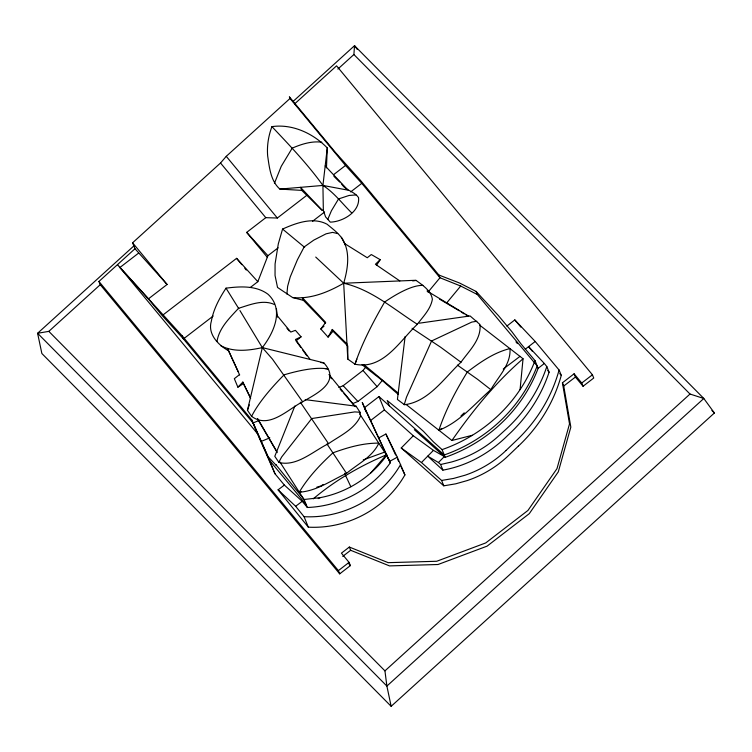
<?xml version="1.0" encoding="UTF-8"?>
<svg xmlns="http://www.w3.org/2000/svg" width="752" height="752" viewBox="0 0 752 752"><rect width="100%" height="100%" fill="white"/><g stroke="black" fill="none" stroke-linecap="round" stroke-linejoin="round"><path stroke-width="1.13" d="M286.897 294.06L287.631 286.305L290.253 276.849L297.397 259.797L304.156 246.947L313.791 240.114L326.086 233.825L332.534 232.387L337.723 233.562M326.471 167.809L327.27 147.947C313.321 133.499 292.396 123.648 271.933 126.637C268.408 135.952 266.828 146.001 267.665 155.937C269.376 167.508 270.645 180.912 279.857 189.09L301.749 190.388L322.053 210.184L323.341 210.447L325.578 216.877L330.288 222.131C342.837 221.849 360.133 211.782 358.554 197.616C354.201 191.027 345.459 190.773 341.389 183.638M404.266 404.567L397.413 399.453L405.14 336.464M337.883 69.062L353.891 54.529L354.53 45.684L703.816 398.485L714.4 412.989L391.153 706.316L41.868 353.515L37.6 333.277L133.978 245.819M442.89 470.141L440.606 464.51L438.444 462.527L427.738 456.154L442.89 470.141C467.622 465.77 490.21 452.892 507.901 435.248A148.717 139.487 -22.1 0 0 549.082 372.193L546.807 366.572L544.335 363.489L538.131 368.32A148.059 138.866 -22.1 0 1 445.212 457.31L442.082 449.611A148.059 138.866 -22.1 0 0 520.074 389.602L523.044 358.76L479.616 325.099M327.27 147.947L322.928 185.434L323.341 210.447M217.027 341.314C219.161 327.919 229.745 317.861 238.544 308.292C249.824 304.87 263.003 299.136 274.461 304.541M278.813 462.254L274.79 456.304L294.869 406.005M220.618 345.638C233.468 352.397 248.686 350.62 262.326 347.612L323.802 362.831C341.446 382.007 316.836 393.475 302.614 401.784C287.678 409.426 269.178 429.401 251.6 416.364L247.464 410.263L262.326 347.612C273.662 332.939 284.632 309.664 268.079 294.305C256.169 285.328 240.02 286.352 226.023 288.166C219.405 298.262 213.455 309.232 211.34 321.245C207.42 334.02 218.268 345.102 228.495 350.714L239.653 374.985M292.622 297.548C310.764 299.409 328.267 292.096 343.683 283.231L415.894 280.28C422.427 285.055 430.971 290.498 432.381 299.202C430.717 309.138 423.094 316.526 417.332 324.281C400.036 340.618 383.125 370.219 355.029 364.212L347.781 359.089L343.683 283.231C347.762 269.178 350.526 252.775 342.752 239.446C338.785 233.336 332.657 228.871 327.111 224.246C312.917 216.679 296.1 223.043 282.564 229.059L278.306 243.874L275.072 263.98L275.044 275.476L277.526 287.443L292.622 297.548L303.479 300.368L325.569 323.266M274.433 183.328L281.239 166.333L292.199 148.144C301.486 144.149 311.619 140.868 321.847 142.194M327.759 219.452L331.416 210.767L338.541 198.942L349.06 195.464L356.025 194.928M247.464 410.263L249.297 404.858M355.029 364.212L355.047 364.156A186.252 37.91 -51.2 0 1 356.843 359.155M438.867 430.294C445.71 409.699 456.003 390.438 467.34 371.986C480.265 362.201 494.017 352.491 509.988 348.571C511.106 364.485 498.191 376.818 490.83 389.658C474.446 404.153 459.707 422.069 438.867 430.294L441.744 428.433M355.047 364.156L355.057 364.137A236.175 48.062 -51.2 0 1 384.667 302.003A236.175 48.062 -51.2 0 1 423.103 285.403L423.141 285.403M250.397 287.405L257.842 281.68L267.909 255.699L278.137 247.822M251.6 416.364L251.619 416.326A201.339 48.307 -32.7 0 1 284.096 374.844A201.339 48.307 -32.7 0 1 327.9 368.931L327.938 368.941A158.785 38.089 -32.7 0 0 324.911 368.64M303.479 300.368L302.389 297.679L325.672 322.382L320.813 329L328.088 337.112L332.271 329.461L346.963 343.918M299.258 492.203C308.123 477.229 320.258 464.52 333.004 452.798C347.697 447.506 363.056 442.956 378.82 443.144C372.513 457.009 357.67 463.993 346.522 473.375C331.209 480.378 316.564 491.141 299.258 492.203L301.458 491.573M376.667 265.024L380.202 259.684L371.309 254.543L367.267 257.739L344.924 243.761M464.228 412.82L460.957 415.969M406.024 404.426L451.924 440.484C472.623 410.752 495.54 382.486 523.044 358.76M476.881 321.254L471.824 322.072L431.601 340.966L406.503 397.131L404.209 404.755C428.602 401.991 444.3 377.814 460.967 362.229C468.863 351.062 481.571 339.425 479.973 324.507L470.085 315.943L419.259 323.2M328.088 337.112L332.986 331.209L332.271 329.461M338.842 387.506L343.166 385.72L362.99 370.463L365.228 367.766M428.02 292.152L439.976 277.751L438.867 275.025L360.687 180.612L335.702 152.75L289.36 96.782L290.037 98.465L345.525 165.468L361.787 183.338L439.976 277.751L460.703 286.042L477.341 294.511L537.172 365.961A148.059 138.866 -22.1 0 1 444.253 454.951L378.98 396.558L364.41 407.763L389.057 460.027M352.547 403.674L357.914 401.455L377.128 386.678L382.364 380.39M446.528 303.112L460.703 286.042M138.603 253.104L119.888 267.524L148.379 298.901L167.094 284.482L134.993 248.743L132.587 242.802L220.524 163.005L226.258 156.331L290.037 98.465M370.858 472.858L386.396 454.847L359.616 413.816M239.55 374.59L234.342 378.67L237.876 387.177L242.83 382.091L250.435 397.733M518.344 446.133L508.249 455.806A104.406 97.92 -22.1 0 1 467.359 480.537L455.712 483.818L443.783 485.82L401.23 447.995L413.29 435.765L433.443 450.363L444.347 456.539L438.444 462.527M401.23 447.995L421.44 462.527L433.443 450.363M506.068 450.439L516.163 440.766A154.113 144.544 -22.1 0 0 559.074 370.012L535.198 341.474L514.819 319.901L506.839 326.114M380.202 259.684L375.408 264.262L399.829 280.938M134.993 248.743L98.935 281.464L100.251 284.698L339.697 573.851L350.376 565.617L349.069 562.383L341.427 553.152L349.342 547.052L388.192 562.665L436.715 561.265L485.745 542.925L527.97 510.42L556.988 468.637L569.518 423.893L562.421 382.806L574.096 373.8L581.738 383.031L583.054 386.265L593.732 378.03L592.426 374.797L336.567 65.828L294.596 103.917M292.876 101.623L354.53 45.684L357.172 49.303M391.153 706.316L386.885 686.078L37.6 333.277L48.824 331.369L100.251 284.698M384.939 670.869L690.007 394.039L703.816 398.485L386.885 686.078L384.939 670.869L48.824 331.369M320.813 329L323.98 326.189M276.379 308.546L277.479 317.071L276.614 314.938L290.78 332.055L295.414 330.335L301.073 336.821L296.044 340.891L300.772 347.405M313.246 498.858C335.148 480.359 360.029 465.977 386.396 454.847M323.069 484.467L321.264 485.877L316.865 487.146M525.244 349.229L535.198 341.474M267.524 257.56L246.684 232.387L265.785 217.666L277.347 218.024L306.825 195.304M333.55 174.708L345.525 165.468M312.522 221.304L324.61 211.998M350.639 191.929L361.787 183.338M370.745 420.415L384.385 409.906L378.961 396.548M342.733 556.395L350.658 550.285L389.508 565.899L438.031 564.508L487.061 546.159L529.286 513.654L558.294 471.871L570.834 427.127L563.737 386.039L562.421 382.806M563.737 386.039L575.412 377.043L574.096 373.8M339.697 573.851L338.381 570.618L349.069 562.383M581.738 383.031L592.426 374.797M163.118 314.853L236.589 258.34L257.842 281.68M213.201 316.028L183.441 338.917L162.188 315.567L148.379 298.901M378.942 437.786L385.908 434.026L397.31 457.216L404.914 474.916A100.251 94.019 -22.1 0 1 308.32 527.161L278.09 489.825L284.369 485.087L302.219 501.302L307.342 507.487A100.984 94.714 -22.1 0 0 390.232 462.903L362.267 402.461L366.083 411.87M278.09 489.825L295.639 506.275L302.219 501.302M503.257 369.035L519.999 356.373M237.876 387.177L243.432 383.576L242.83 382.091M360.029 412.265L354.737 411.908L311.751 418.544L281.671 456.962L278.738 462.395C296.645 467.095 313.396 451.012 328.53 443.671C339.885 435.737 354.643 429.336 360.556 415.978L360.029 412.265L356.081 406.183L305.218 399.632M355.254 406.691L356.081 406.183M397.31 457.216L389.527 461.418L390.232 462.903M301.073 336.821L295.47 339.481L310.125 359.447M318.162 498.623L320.22 497.655A100.984 94.714 -22.1 0 0 386.979 454.913M363.244 459.904L384.629 452.112M389.903 461.22L386.895 456.173M284.369 485.087L274.988 473.76L257.297 433.462L117.491 264.629L182.219 335.918L183.441 338.917L253.039 422.962L259.064 420.471M253.039 422.962L261.226 441.405L269.818 437.852M451.924 440.484L472.388 435.267M440.606 464.51L451.285 462.066A110.375 103.522 -22.1 0 0 498.689 435.944L505.617 429.618A148.717 139.487 -22.1 0 0 546.798 366.572M412.651 280.91L416.025 280.477M421.44 462.527L441.603 480.453L453.531 478.451L465.187 475.179A104.406 97.92 -22.1 0 0 506.077 450.439M320.22 497.655L304.099 499.497L275.787 464.539L276.012 465.093L268.079 456.746L251.817 419.964L182.219 335.918M279.857 189.09L322.928 185.434L348.035 190.162L325.184 165.919M320.578 362.464L323.896 363.019M438.867 275.025L459.453 282.968L476.091 291.438L498.444 315.652L511.877 331.698L520.939 343.824L535.01 360.622L538.131 368.32M439.61 299.193L459.312 310.83M466.09 315.107L467.81 316.009M412.087 328.286L440.653 347.227L460.967 362.229M427.023 290.986L468.731 316.141M461.249 312.052L464.153 313.885M417.332 324.281C393.841 309.269 371.507 289.595 343.683 283.231L315.727 257.062M457.404 365.124L477.492 379.252L490.83 389.658M282.564 229.059L304.673 247.38M363.921 364.626L398.193 393.117M398.09 394.274L382.279 380.493L362.041 364.701M442.082 449.611L433.528 441.96L423.461 431.338L407.894 417.416L387.224 400.534L389.395 405.883M414.343 429.702L445.212 457.31M384.385 409.906L413.29 435.765M333.907 176.306L339.725 182.012M332.986 331.209L347.781 345.939L347.781 359.089M711.918 410.489L714.4 412.989M353.891 54.529L690.007 394.039M271.933 126.637C289.746 145.474 307.747 164.35 322.928 185.434C334.095 192.531 342.32 203.707 351.72 212.919M322.053 210.184L300.509 187.333L301.749 190.388M343.166 385.72L357.914 401.455M544.335 363.489L528.59 346.616L532.247 351.184M246.684 232.387L267.909 255.699M340.195 389.245L342.414 391.773M343.89 393.456L354.963 406.324L328.934 374.487M362.99 370.463L377.128 386.678M286.982 328.314L289.182 330.908M514.819 319.901L520.816 327.064M559.779 373.594L561.274 375.38A154.113 144.544 -22.1 0 1 518.363 446.152M515.957 341.84L517.432 343.598M575.412 377.043L583.054 386.265M226.258 156.331L277.347 218.024M220.524 163.005L265.785 217.666M236.589 258.34L241.806 264.638M244.785 268.238L246.28 270.043M132.587 242.802L167.094 284.482M306.167 504.611L269.573 460.412L261.226 441.405M348.298 563.107L350.376 565.617M98.935 281.464L338.381 570.618M295.639 506.275L304.062 516.69L308.32 527.161M329.498 376.094L331.623 378.735M547.747 370.52L549.092 372.202M302.802 350.197L306.854 355.781M300.33 402.188L328.53 443.671M344.501 473.243L350.864 486.76M302.614 401.784L272.459 359.136L262.326 347.612L239.935 310.548M326.998 443.981L346.522 473.375M304.316 500.005L279.753 461.766M226.023 288.166L238.854 308.781M257.889 418.92L276.745 451.407M277.244 452.619L257.438 418.789M341.427 237.294L345.441 245.265M243.432 383.576L250.651 398.457M385.908 434.026L395.655 454.998M397.601 459.19L398.579 461.286M401.013 466.522L404.914 474.916M238.215 371.695L227.565 348.43L228.495 350.714M559.093 370.012L561.274 375.38M476.091 291.419L477.341 294.511M441.603 480.453L443.783 485.82M349.342 547.052L350.658 550.285M304.099 499.497L307.342 507.487M268.079 456.746L274.988 473.76M251.817 419.964L257.297 433.462M535.01 360.622A148.031 138.838 -22.1 0 1 520.074 389.602M400.666 464.435A100.251 94.019 -22.1 0 1 304.062 516.69"/></g></svg>
